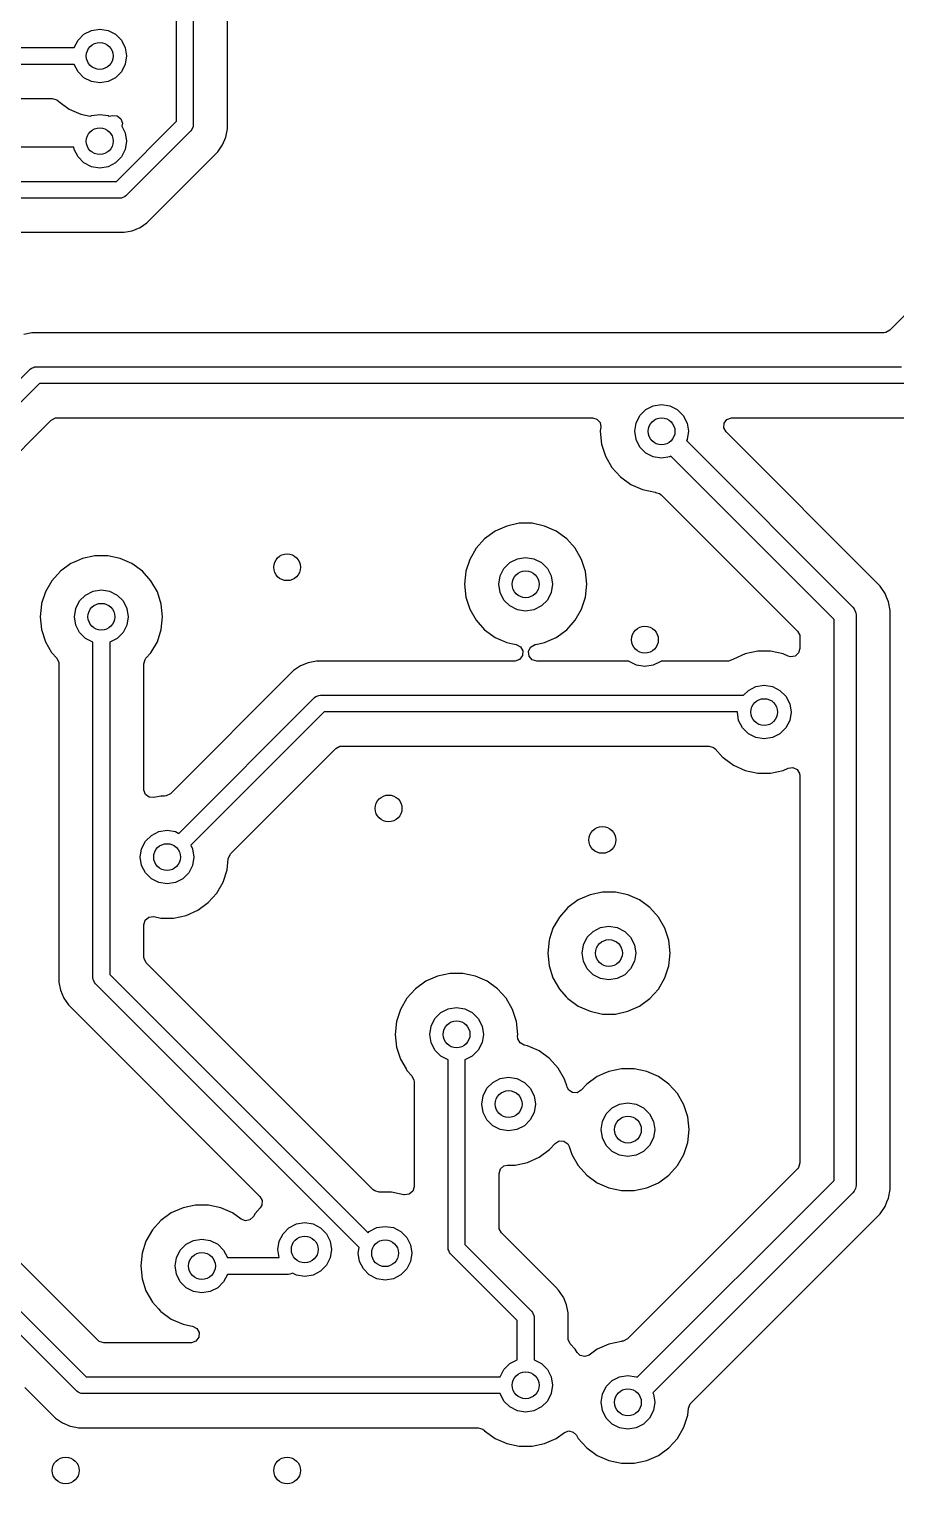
# Model space of a CAD drawing. Extents: x -2.18 to 1.8, y 0.44 to 2.81.
# Drawn here: x 0.579 to 1.087, y 1.357 to 2.211 of the extents above; entities that cross this region are included whole.
import ezdxf

# ---------------------------------------------------------------- set-up
doc = ezdxf.new("R2010")
doc.units = 0
doc.header["$MEASUREMENT"] = 0
doc.layers.add('BLACK', color=7, linetype='CONTINUOUS')

msp = doc.modelspace()

# ---------------------------------------------------------------- linework, layer by layer
at = {"layer": 'BLACK', "linetype": 'CONTINUOUS'}
for p, q in [((0.66508, 2.15667), (0.66508, 2.51296)), ((0.67492, 2.515), (0.67492, 2.15463)), ((0.69494, 2.15709), (0.69494, 2.45416)), ((1.45273, 2.403), (1.08377, 2.03404)), ((0.60505, 2.19992), (0.60726, 2.20426)), ((0.60726, 2.20426), (0.61074, 2.20774)), ((0.61074, 2.20774), (0.61513, 2.20998)), ((0.61513, 2.20998), (0.62, 2.21075)), ((0.62, 2.21075), (0.62487, 2.20998)), ((0.62487, 2.20998), (0.62926, 2.20774)), ((0.62926, 2.20774), (0.63274, 2.20426)), ((0.63274, 2.20426), (0.63498, 2.19987)), ((-0.09, 2.19992), (0.60505, 2.19992)), ((0.63498, 2.19987), (0.63575, 2.195)), ((0.63575, 2.195), (0.63498, 2.19013)), ((0.60505, 2.19008), (-0.08796, 2.19008)), ((0.60726, 2.18574), (0.60505, 2.19008)), ((0.61074, 2.18226), (0.60726, 2.18574)), ((0.63274, 2.18574), (0.62926, 2.18226)), ((0.63498, 2.19013), (0.63274, 2.18574)), ((0.61513, 2.18002), (0.61074, 2.18226)), ((0.62, 2.17925), (0.61513, 2.18002)), ((0.62487, 2.18002), (0.62, 2.17925)), ((0.62926, 2.18226), (0.62487, 2.18002)), ((-0.07765, 2.17006), (0.59215, 2.17006)), ((0.59215, 2.17006), (0.59479, 2.16928)), ((0.59479, 2.16928), (0.59578, 2.16844)), ((0.59578, 2.16844), (0.59593, 2.16827)), ((0.59593, 2.16827), (0.60202, 2.16385)), ((0.60202, 2.16385), (0.60889, 2.1608)), ((0.60889, 2.1608), (0.61443, 2.15962)), ((0.61443, 2.15962), (0.61513, 2.15998)), ((0.61513, 2.15998), (0.62, 2.16075)), ((0.62, 2.16075), (0.62487, 2.15998)), ((0.62487, 2.15998), (0.62557, 2.15962)), ((0.62557, 2.15962), (0.62741, 2.16001)), ((0.62741, 2.16001), (0.63015, 2.1598)), ((0.63015, 2.1598), (0.63235, 2.15814)), ((0.62978, 2.12138), (0.66508, 2.15667)), ((0.63235, 2.15814), (0.63329, 2.15556)), ((0.63329, 2.15556), (0.63292, 2.1539)), ((0.63292, 2.1539), (0.63498, 2.14987)), ((0.67409, 2.1519), (0.67348, 2.15115)), ((0.67483, 2.15367), (0.67409, 2.1519)), ((0.67492, 2.15463), (0.67483, 2.15367)), ((0.67483, 2.15367), (0.67483, 2.15367)), ((0.69398, 2.14736), (0.69494, 2.15218)), ((0.69494, 2.15218), (0.69494, 2.15709)), ((0.63498, 2.14987), (0.63575, 2.145)), ((0.63575, 2.145), (0.63498, 2.14013)), ((0.67348, 2.15115), (0.6353, 2.11298)), ((0.68937, 2.13873), (0.6921, 2.14282)), ((0.6921, 2.14282), (0.69398, 2.14736)), ((0.60482, 2.1414), (0.429, 2.1414)), ((0.60502, 2.14013), (0.60482, 2.1414)), ((0.60726, 2.13574), (0.60502, 2.14013)), ((0.61074, 2.13226), (0.60726, 2.13574)), ((0.63274, 2.13574), (0.62926, 2.13226)), ((0.63498, 2.14013), (0.63274, 2.13574)), ((0.64772, 2.09708), (0.68937, 2.13873)), ((0.61513, 2.13002), (0.61074, 2.13226)), ((0.62, 2.12925), (0.61513, 2.13002)), ((0.62487, 2.13002), (0.62, 2.12925)), ((0.62926, 2.13226), (0.62487, 2.13002)), ((0.43146, 2.12138), (0.62978, 2.12138)), ((0.63182, 2.11154), (0.4335, 2.11154)), ((0.63278, 2.11163), (0.63182, 2.11154)), ((0.63346, 2.11191), (0.63278, 2.11163)), ((0.63278, 2.11163), (0.63278, 2.11163)), ((0.63456, 2.11236), (0.63346, 2.11191)), ((0.6353, 2.11298), (0.63456, 2.11237)), ((0.63456, 2.11237), (0.63456, 2.11236)), ((0.44381, 2.09152), (0.63428, 2.09152)), ((0.63428, 2.09152), (0.6391, 2.09247)), ((0.63428, 2.09152), (0.63428, 2.09152)), ((0.6391, 2.09247), (0.64364, 2.09435)), ((0.64364, 2.09435), (0.64772, 2.09708)), ((0.58021, 2.03261), (0.57539, 2.03165)), ((1.08032, 2.03261), (0.58021, 2.03261)), ((1.08135, 2.03272), (1.08032, 2.03261)), ((1.08377, 2.03404), (1.08135, 2.03272)), ((0.26796, 1.69992), (0.57919, 2.01115)), ((0.57919, 2.01115), (0.57994, 2.01176)), ((0.57994, 2.01176), (0.58121, 2.01229)), ((0.57994, 2.01176), (0.57994, 2.01176)), ((0.58121, 2.01229), (0.58171, 2.0125)), ((0.58171, 2.0125), (0.58267, 2.01259)), ((0.58171, 2.0125), (0.58171, 2.0125)), ((0.58267, 2.01259), (1.09063, 2.01259)), ((0.58471, 2.00275), (0.27348, 1.69152)), ((1.09267, 2.00275), (0.58471, 2.00275)), ((0.94051, 1.9875), (0.9449, 1.98974)), ((0.9449, 1.98974), (0.94976, 1.99051)), ((0.94976, 1.99051), (0.95463, 1.98974)), ((0.95463, 1.98974), (0.95902, 1.9875)), ((0.29709, 1.68682), (0.59157, 1.9813)), ((0.59157, 1.9813), (0.59398, 1.98262)), ((0.59398, 1.98262), (0.59502, 1.98273)), ((0.59502, 1.98273), (0.90921, 1.98273)), ((0.90921, 1.98273), (0.91185, 1.98195)), ((0.91185, 1.98195), (0.91365, 1.97987)), ((0.93479, 1.97963), (0.93702, 1.98402)), ((0.93702, 1.98402), (0.94051, 1.9875)), ((0.95902, 1.9875), (0.9625, 1.98402)), ((0.9625, 1.98402), (0.96474, 1.97963)), ((0.98652, 1.97955), (0.98816, 1.98175)), ((0.98816, 1.98175), (0.99074, 1.98272)), ((0.99074, 1.98272), (0.99109, 1.98273)), ((0.99109, 1.98273), (1.09513, 1.98273)), ((0.91365, 1.97987), (0.91407, 1.97734)), ((0.91407, 1.97734), (0.9138, 1.97476)), ((0.9138, 1.97476), (0.91458, 1.96729)), ((0.93402, 1.97476), (0.93479, 1.97963)), ((0.93479, 1.9699), (0.93402, 1.97476)), ((0.96474, 1.97963), (0.96551, 1.97476)), ((0.96551, 1.97476), (0.96474, 1.9699)), ((0.98632, 1.97681), (0.98652, 1.97955)), ((0.98764, 1.97439), (0.98632, 1.97681)), ((1.0781, 1.88394), (0.98764, 1.97439)), ((0.91458, 1.96729), (0.91458, 1.96729)), ((0.91458, 1.96729), (0.91691, 1.96014)), ((0.93702, 1.96551), (0.93479, 1.9699)), ((0.94051, 1.96202), (0.93702, 1.96551)), ((0.96474, 1.9699), (0.96443, 1.96929)), ((0.96443, 1.96929), (1.06209, 1.87163)), ((0.91691, 1.96014), (0.91691, 1.96014)), ((0.91691, 1.96014), (0.92067, 1.95362)), ((0.9449, 1.95979), (0.94051, 1.96202)), ((0.94976, 1.95902), (0.9449, 1.95979)), ((0.95463, 1.95979), (0.94976, 1.95902)), ((0.95524, 1.9601), (0.95463, 1.95979)), ((1.051, 1.86434), (0.95524, 1.9601)), ((0.92067, 1.95362), (0.9257, 1.94804)), ((0.9257, 1.94804), (0.93178, 1.94362)), ((0.93178, 1.94362), (0.93865, 1.94056)), ((0.93865, 1.94056), (0.946, 1.939)), ((0.946, 1.939), (0.946, 1.939)), ((0.946, 1.939), (0.94601, 1.939)), ((0.94601, 1.939), (0.94626, 1.93897)), ((0.94626, 1.93897), (0.94625, 1.93892)), ((0.94625, 1.93892), (0.94864, 1.93822)), ((0.94864, 1.93822), (0.94946, 1.93757)), ((0.94946, 1.93757), (1.02955, 1.85748)), ((0.86624, 1.92077), (0.85889, 1.9192)), ((0.87376, 1.92077), (0.86624, 1.92077)), ((0.88111, 1.9192), (0.87376, 1.92077)), ((0.85202, 1.91615), (0.84593, 1.91173)), ((0.85889, 1.9192), (0.85202, 1.91615)), ((0.88798, 1.91615), (0.88111, 1.9192)), ((0.88111, 1.9192), (0.88111, 1.9192)), ((0.89407, 1.91173), (0.88798, 1.91615)), ((0.8409, 1.90614), (0.83714, 1.89963)), ((0.84593, 1.91173), (0.8409, 1.90614)), ((0.8991, 1.90614), (0.89407, 1.91173)), ((0.90286, 1.89963), (0.8991, 1.90614)), ((0.60297, 1.8971), (0.59688, 1.89268)), ((0.60398, 1.89755), (0.60297, 1.8971)), ((0.6064, 1.89863), (0.60398, 1.89755)), ((0.60984, 1.90015), (0.6064, 1.89863)), ((0.61719, 1.90172), (0.60984, 1.90015)), ((0.62471, 1.90172), (0.61719, 1.90172)), ((0.63206, 1.90015), (0.62471, 1.90172)), ((0.63893, 1.8971), (0.63206, 1.90015)), ((0.63206, 1.90015), (0.63206, 1.90015)), ((0.64502, 1.89268), (0.63893, 1.8971)), ((0.83714, 1.89963), (0.83489, 1.89268)), ((0.83714, 1.89963), (0.83714, 1.89963)), ((0.85726, 1.89426), (0.86074, 1.89774)), ((0.86074, 1.89774), (0.86513, 1.89998)), ((0.86513, 1.89998), (0.87, 1.90075)), ((0.87, 1.90075), (0.87487, 1.89998)), ((0.87487, 1.89998), (0.87926, 1.89774)), ((0.87926, 1.89774), (0.88274, 1.89426)), ((0.90518, 1.89248), (0.90286, 1.89963)), ((0.59185, 1.88709), (0.58809, 1.88058)), ((0.59688, 1.89268), (0.59185, 1.88709)), ((0.65005, 1.88709), (0.64502, 1.89268)), ((0.65381, 1.88058), (0.65005, 1.88709)), ((0.83482, 1.89248), (0.83404, 1.885)), ((0.83489, 1.89268), (0.83482, 1.89248)), ((0.85425, 1.885), (0.85502, 1.88987)), ((0.85502, 1.88987), (0.85726, 1.89426)), ((0.88274, 1.89426), (0.88498, 1.88987)), ((0.88498, 1.88987), (0.88575, 1.885)), ((0.90596, 1.885), (0.90518, 1.89248)), ((0.58809, 1.88058), (0.58585, 1.87368)), ((0.58809, 1.88058), (0.58809, 1.88058)), ((0.60821, 1.87521), (0.61169, 1.87869)), ((0.61169, 1.87869), (0.61608, 1.88093)), ((0.61608, 1.88093), (0.62095, 1.8817)), ((0.62095, 1.8817), (0.62582, 1.88093)), ((0.62582, 1.88093), (0.63021, 1.87869)), ((0.63021, 1.87869), (0.63369, 1.87521)), ((0.65613, 1.87343), (0.65381, 1.88058)), ((0.83404, 1.885), (0.83482, 1.87752)), ((0.85502, 1.88013), (0.85425, 1.885)), ((0.85726, 1.87574), (0.85502, 1.88013)), ((0.88498, 1.88013), (0.88274, 1.87574)), ((0.88575, 1.885), (0.88498, 1.88013)), ((0.90518, 1.87752), (0.90596, 1.885)), ((1.081, 1.87959), (1.0781, 1.88394)), ((1.0781, 1.88394), (1.0781, 1.88394)), ((1.08186, 1.87752), (1.081, 1.87959)), ((0.58577, 1.87343), (0.58499, 1.86595)), ((0.58585, 1.87368), (0.58577, 1.87343)), ((0.6052, 1.86595), (0.60597, 1.87082)), ((0.60597, 1.87082), (0.60821, 1.87521)), ((0.63369, 1.87521), (0.63593, 1.87082)), ((0.63593, 1.87082), (0.6367, 1.86595)), ((0.65691, 1.86595), (0.65613, 1.87343)), ((0.83482, 1.87752), (0.83482, 1.87752)), ((0.83482, 1.87752), (0.83714, 1.87037)), ((0.83714, 1.87037), (0.83714, 1.87037)), ((0.83714, 1.87037), (0.8409, 1.86386)), ((0.86074, 1.87226), (0.85726, 1.87574)), ((0.86513, 1.87002), (0.86074, 1.87226)), ((0.87, 1.86925), (0.86513, 1.87002)), ((0.87487, 1.87002), (0.87, 1.86925)), ((0.87926, 1.87226), (0.87487, 1.87002)), ((0.88274, 1.87574), (0.87926, 1.87226)), ((0.8991, 1.86386), (0.90286, 1.87037)), ((0.90286, 1.87037), (0.90518, 1.87752)), ((1.06209, 1.87163), (1.0629, 1.87064)), ((1.0629, 1.87064), (1.06387, 1.8683)), ((1.083, 1.87477), (1.08186, 1.87752)), ((1.08402, 1.86964), (1.083, 1.87477)), ((1.08402, 1.65692), (1.08402, 1.86964)), ((0.58499, 1.86595), (0.58577, 1.85847)), ((0.60597, 1.86108), (0.6052, 1.86595)), ((0.60821, 1.85669), (0.60597, 1.86108)), ((0.63593, 1.86108), (0.63369, 1.85669)), ((0.6367, 1.86595), (0.63593, 1.86108)), ((0.65613, 1.85847), (0.65691, 1.86595)), ((0.8409, 1.86386), (0.84593, 1.85827)), ((0.89407, 1.85827), (0.8991, 1.86386)), ((1.051, 1.53519), (1.051, 1.86434)), ((1.06387, 1.8683), (1.064, 1.86703)), ((1.064, 1.86703), (1.064, 1.5325)), ((0.58577, 1.85847), (0.58577, 1.85847)), ((0.58577, 1.85847), (0.58809, 1.85132)), ((0.61169, 1.85321), (0.60821, 1.85669)), ((0.61603, 1.851), (0.61169, 1.85321)), ((0.63021, 1.85321), (0.62587, 1.851)), ((0.63369, 1.85669), (0.63021, 1.85321)), ((0.65381, 1.85132), (0.65613, 1.85847)), ((0.84593, 1.85827), (0.85202, 1.85385)), ((0.85202, 1.85385), (0.85889, 1.8508)), ((0.88111, 1.8508), (0.88798, 1.85385)), ((0.88798, 1.85385), (0.89407, 1.85827)), ((1.02955, 1.85748), (1.03086, 1.85506)), ((1.03086, 1.85506), (1.03098, 1.85402)), ((1.03098, 1.85402), (1.03098, 1.84733)), ((0.58809, 1.85132), (0.58809, 1.85132)), ((0.58809, 1.85132), (0.59174, 1.845)), ((0.59174, 1.845), (0.59185, 1.84481)), ((0.59185, 1.84481), (0.59476, 1.84159)), ((0.61603, 1.65405), (0.61603, 1.851)), ((0.62587, 1.851), (0.62587, 1.65609)), ((0.64714, 1.84159), (0.65005, 1.84481)), ((0.65005, 1.84481), (0.65381, 1.85132)), ((0.85889, 1.8508), (0.8625, 1.85003)), ((0.8625, 1.85003), (0.86452, 1.8496)), ((0.86452, 1.8496), (0.86694, 1.84829)), ((0.86694, 1.84829), (0.86827, 1.84588)), ((0.86827, 1.84588), (0.86809, 1.84314)), ((0.87166, 1.84552), (0.87281, 1.84802)), ((0.87205, 1.84279), (0.87166, 1.84552)), ((0.87281, 1.84802), (0.87512, 1.84951)), ((0.87512, 1.84951), (0.87548, 1.8496)), ((0.87548, 1.8496), (0.87588, 1.84968)), ((0.87588, 1.84968), (0.88111, 1.8508)), ((0.99889, 1.8442), (0.99202, 1.84115)), ((1.00624, 1.84577), (0.99889, 1.8442)), ((1.01376, 1.84577), (1.00624, 1.84577)), ((1.02111, 1.8442), (1.01376, 1.84577)), ((1.02411, 1.84287), (1.02111, 1.8442)), ((1.02111, 1.8442), (1.02111, 1.8442)), ((1.0302, 1.84469), (1.02812, 1.84289)), ((1.03098, 1.84733), (1.0302, 1.84469)), ((0.59476, 1.84159), (0.59595, 1.83911)), ((0.59595, 1.83911), (0.59601, 1.83832)), ((0.59601, 1.83832), (0.59601, 1.65159)), ((0.64589, 1.83832), (0.64667, 1.84096)), ((0.64589, 1.76461), (0.64589, 1.83832)), ((0.64667, 1.84096), (0.64714, 1.84159)), ((0.73782, 1.8371), (0.73373, 1.83437)), ((0.74236, 1.83898), (0.73782, 1.8371)), ((0.73782, 1.8371), (0.73782, 1.8371)), ((0.74718, 1.83994), (0.74236, 1.83898)), ((0.74236, 1.83898), (0.74236, 1.83898)), ((0.8635, 1.83994), (0.74718, 1.83994)), ((0.86388, 1.83996), (0.8635, 1.83994)), ((0.86645, 1.84093), (0.86388, 1.83996)), ((0.86809, 1.84314), (0.86645, 1.84093)), ((0.87386, 1.84072), (0.87205, 1.84279)), ((0.8765, 1.83994), (0.87386, 1.84072)), ((0.93056, 1.83994), (0.8765, 1.83994)), ((0.93074, 1.83976), (0.93056, 1.83994)), ((0.93513, 1.83752), (0.93074, 1.83976)), ((0.94, 1.83675), (0.93513, 1.83752)), ((0.94487, 1.83752), (0.94, 1.83675)), ((0.94926, 1.83976), (0.94487, 1.83752)), ((0.94944, 1.83994), (0.94926, 1.83976)), ((0.98877, 1.83994), (0.94944, 1.83994)), ((0.98905, 1.83995), (0.98877, 1.83994)), ((0.99164, 1.84087), (0.98905, 1.83995)), ((0.99202, 1.84115), (0.99164, 1.84087)), ((1.0254, 1.8425), (1.02411, 1.84287)), ((1.02812, 1.84289), (1.0254, 1.8425)), ((0.73373, 1.83437), (0.66148, 1.76212)), ((0.73373, 1.83437), (0.73373, 1.83437)), ((0.66651, 1.73883), (0.74615, 1.81848)), ((0.74615, 1.81848), (0.7469, 1.81909)), ((0.7469, 1.81909), (0.74794, 1.81952)), ((0.7469, 1.81909), (0.7469, 1.81909)), ((0.74794, 1.81952), (0.74867, 1.81983)), ((0.74867, 1.81983), (0.74963, 1.81992)), ((0.74867, 1.81983), (0.74867, 1.81983)), ((0.74963, 1.81992), (0.99792, 1.81992)), ((0.99792, 1.81992), (1.00074, 1.82274)), ((1.00074, 1.82274), (1.00513, 1.82498)), ((1.00513, 1.82498), (1.01, 1.82575)), ((1.01, 1.82575), (1.01487, 1.82498)), ((1.01487, 1.82498), (1.01926, 1.82274)), ((1.01926, 1.82274), (1.02274, 1.81926)), ((1.02274, 1.81926), (1.02498, 1.81487)), ((0.75167, 1.81008), (0.67347, 1.73188)), ((0.99426, 1.81008), (0.75167, 1.81008)), ((0.99425, 1.81), (0.99426, 1.81008)), ((0.99502, 1.80513), (0.99425, 1.81)), ((1.02498, 1.81487), (1.02575, 1.81)), ((1.02575, 1.81), (1.02498, 1.80513)), ((0.99726, 1.80074), (0.99502, 1.80513)), ((1.02498, 1.80513), (1.02274, 1.80074)), ((1.00074, 1.79726), (0.99726, 1.80074)), ((1.00513, 1.79502), (1.00074, 1.79726)), ((1.01, 1.79425), (1.00513, 1.79502)), ((1.01487, 1.79502), (1.01, 1.79425)), ((1.01926, 1.79726), (1.01487, 1.79502)), ((1.02274, 1.80074), (1.01926, 1.79726)), ((0.69682, 1.72692), (0.75853, 1.78863)), ((0.75853, 1.78863), (0.76095, 1.78995)), ((0.76095, 1.78995), (0.76199, 1.79006)), ((0.76199, 1.79006), (0.97765, 1.79006)), ((0.97765, 1.79006), (0.98029, 1.78928)), ((0.98029, 1.78928), (0.98128, 1.78844)), ((0.98128, 1.78844), (0.98579, 1.78344)), ((0.98579, 1.78344), (0.98593, 1.78327)), ((0.98593, 1.78327), (0.99202, 1.77885)), ((0.99202, 1.77885), (0.99889, 1.7758)), ((0.99889, 1.7758), (1.00624, 1.77423)), ((1.01376, 1.77423), (1.02111, 1.7758)), ((1.02111, 1.7758), (1.02411, 1.77713)), ((1.02411, 1.77713), (1.02684, 1.77749)), ((1.02684, 1.77749), (1.02933, 1.77633)), ((1.02933, 1.77633), (1.03079, 1.774)), ((1.00624, 1.77423), (1.01376, 1.77423)), ((1.03079, 1.774), (1.03098, 1.77267)), ((1.03098, 1.77267), (1.03098, 1.5455)), ((0.6459, 1.76429), (0.64589, 1.76461)), ((0.64685, 1.76171), (0.6459, 1.76429)), ((0.64904, 1.76005), (0.64685, 1.76171)), ((0.65179, 1.75984), (0.64904, 1.76005)), ((0.6558, 1.76069), (0.65179, 1.75984)), ((0.65803, 1.76069), (0.6558, 1.76069)), ((0.65907, 1.7608), (0.65803, 1.76069)), ((0.66148, 1.76212), (0.65907, 1.7608)), ((0.64458, 1.72979), (0.64681, 1.73418)), ((0.64681, 1.73418), (0.6503, 1.73766)), ((0.6503, 1.73766), (0.65469, 1.7399)), ((0.65469, 1.7399), (0.65955, 1.74067)), ((0.65955, 1.74067), (0.66442, 1.7399)), ((0.66442, 1.7399), (0.66651, 1.73883)), ((0.64381, 1.72492), (0.64458, 1.72979)), ((0.64458, 1.72005), (0.64381, 1.72492)), ((0.67347, 1.73188), (0.67453, 1.72979)), ((0.67453, 1.72979), (0.6753, 1.72492)), ((0.6753, 1.72492), (0.67453, 1.72005)), ((0.69542, 1.72398), (0.69647, 1.72652)), ((0.69647, 1.72652), (0.69682, 1.72692)), ((0.64681, 1.71566), (0.64458, 1.72005)), ((0.67453, 1.72005), (0.6723, 1.71566)), ((0.69241, 1.71029), (0.69473, 1.71744)), ((0.69473, 1.71744), (0.69542, 1.72398)), ((0.6503, 1.71218), (0.64681, 1.71566)), ((0.65469, 1.70994), (0.6503, 1.71218)), ((0.65955, 1.70917), (0.65469, 1.70994)), ((0.66442, 1.70994), (0.65955, 1.70917)), ((0.66881, 1.71218), (0.66442, 1.70994)), ((0.6723, 1.71566), (0.66881, 1.71218)), ((0.68865, 1.70378), (0.69241, 1.71029)), ((0.68362, 1.69819), (0.68865, 1.70378)), ((0.9009, 1.69977), (0.89482, 1.69535)), ((0.90777, 1.70283), (0.9009, 1.69977)), ((0.91512, 1.70439), (0.90777, 1.70283)), ((0.92264, 1.70439), (0.91512, 1.70439)), ((0.92999, 1.70283), (0.92264, 1.70439)), ((0.92999, 1.70283), (0.92999, 1.70283)), ((0.93686, 1.69977), (0.92999, 1.70283)), ((0.94295, 1.69535), (0.93686, 1.69977)), ((0.66331, 1.68915), (0.67067, 1.69072)), ((0.67067, 1.69072), (0.67754, 1.69377)), ((0.67754, 1.69377), (0.68362, 1.69819)), ((0.89482, 1.69535), (0.88979, 1.68976)), ((0.94798, 1.68976), (0.94295, 1.69535)), ((0.64589, 1.68523), (0.64667, 1.68787)), ((0.64589, 1.66862), (0.64589, 1.68523)), ((0.64667, 1.68787), (0.64874, 1.68967)), ((0.64874, 1.68967), (0.65147, 1.69006)), ((0.65147, 1.69006), (0.65179, 1.69001)), ((0.65179, 1.69001), (0.6558, 1.68915)), ((0.6558, 1.68915), (0.66331, 1.68915)), ((0.88603, 1.68325), (0.88397, 1.67692)), ((0.88979, 1.68976), (0.88603, 1.68325)), ((0.88603, 1.68325), (0.88603, 1.68325)), ((0.90962, 1.68136), (0.91401, 1.6836)), ((0.91401, 1.6836), (0.91888, 1.68437)), ((0.91888, 1.68437), (0.92375, 1.6836)), ((0.92375, 1.6836), (0.92814, 1.68136)), ((0.95174, 1.68325), (0.94798, 1.68976)), ((0.95406, 1.6761), (0.95174, 1.68325)), ((0.8837, 1.6761), (0.88292, 1.66862)), ((0.88397, 1.67692), (0.8837, 1.6761)), ((0.90313, 1.66862), (0.9039, 1.67349)), ((0.9039, 1.67349), (0.90614, 1.67788)), ((0.90614, 1.67788), (0.90962, 1.68136)), ((0.92814, 1.68136), (0.93162, 1.67788)), ((0.93162, 1.67788), (0.93386, 1.67349)), ((0.93386, 1.67349), (0.93463, 1.66862)), ((0.95485, 1.66862), (0.95406, 1.6761)), ((0.64589, 1.6664), (0.64589, 1.66862)), ((0.646, 1.66536), (0.64589, 1.6664)), ((0.64732, 1.66295), (0.646, 1.66536)), ((0.88292, 1.66862), (0.8837, 1.66114)), ((0.9039, 1.66376), (0.90313, 1.66862)), ((0.93463, 1.66862), (0.93386, 1.66376)), ((0.95406, 1.66114), (0.95485, 1.66862)), ((0.62587, 1.65609), (0.77748, 1.50448)), ((0.78057, 1.5297), (0.64732, 1.66295)), ((0.82567, 1.65669), (0.81832, 1.65513)), ((0.83319, 1.65669), (0.82567, 1.65669)), ((0.84054, 1.65513), (0.83319, 1.65669)), ((0.8837, 1.66114), (0.8837, 1.66114)), ((0.8837, 1.66114), (0.88603, 1.65399)), ((0.90614, 1.65937), (0.9039, 1.66376)), ((0.90962, 1.65588), (0.90614, 1.65937)), ((0.93162, 1.65937), (0.92814, 1.65588)), ((0.93386, 1.66376), (0.93162, 1.65937)), ((0.95174, 1.65399), (0.95406, 1.66114)), ((1.08402, 1.52988), (1.08402, 1.65692)), ((0.59601, 1.65159), (0.59697, 1.64677)), ((0.61612, 1.65309), (0.61603, 1.65405)), ((0.61629, 1.65268), (0.61612, 1.65309)), ((0.61612, 1.65309), (0.61612, 1.65309)), ((0.61686, 1.65132), (0.61629, 1.65268)), ((0.61747, 1.65057), (0.61686, 1.65132)), ((0.61686, 1.65132), (0.61686, 1.65132)), ((0.77227, 1.49577), (0.61747, 1.65057)), ((0.80537, 1.64765), (0.80034, 1.64206)), ((0.81145, 1.65207), (0.80537, 1.64765)), ((0.81832, 1.65513), (0.81145, 1.65207)), ((0.84741, 1.65207), (0.84054, 1.65513)), ((0.84054, 1.65513), (0.84054, 1.65513)), ((0.8535, 1.64765), (0.84741, 1.65207)), ((0.85853, 1.64206), (0.8535, 1.64765)), ((0.88603, 1.65399), (0.88603, 1.65399)), ((0.88603, 1.65399), (0.88979, 1.64748)), ((0.91401, 1.65364), (0.90962, 1.65588)), ((0.91888, 1.65287), (0.91401, 1.65364)), ((0.92375, 1.65364), (0.91888, 1.65287)), ((0.92814, 1.65588), (0.92375, 1.65364)), ((0.94798, 1.64748), (0.95174, 1.65399)), ((0.59697, 1.64677), (0.59697, 1.64677)), ((0.59697, 1.64677), (0.59885, 1.64224)), ((0.59885, 1.64224), (0.59885, 1.64224)), ((0.59885, 1.64224), (0.60158, 1.63815)), ((0.80034, 1.64206), (0.79658, 1.63555)), ((0.86229, 1.63555), (0.85853, 1.64206)), ((0.88979, 1.64748), (0.89381, 1.64301)), ((0.89381, 1.64301), (0.89451, 1.64224)), ((0.89451, 1.64224), (0.89482, 1.6419)), ((0.89482, 1.6419), (0.9009, 1.63748)), ((0.93686, 1.63748), (0.94295, 1.6419)), ((0.94295, 1.6419), (0.94798, 1.64748)), ((0.60158, 1.63815), (0.60158, 1.63815)), ((0.60158, 1.63815), (0.71397, 1.52576)), ((0.79558, 1.63248), (0.79425, 1.6284)), ((0.79658, 1.63555), (0.79558, 1.63248)), ((0.79658, 1.63555), (0.79658, 1.63555)), ((0.81669, 1.63018), (0.82017, 1.63366)), ((0.82017, 1.63366), (0.82456, 1.6359)), ((0.82456, 1.6359), (0.82943, 1.63667)), ((0.82943, 1.63667), (0.8343, 1.6359)), ((0.8343, 1.6359), (0.83869, 1.63366)), ((0.83869, 1.63366), (0.84217, 1.63018)), ((0.86461, 1.6284), (0.86229, 1.63555)), ((0.9009, 1.63748), (0.90777, 1.63442)), ((0.90777, 1.63442), (0.91512, 1.63285)), ((0.91512, 1.63285), (0.92264, 1.63285)), ((0.92264, 1.63285), (0.92999, 1.63442)), ((0.92999, 1.63442), (0.93686, 1.63748)), ((0.40348, 1.62848), (0.61204, 1.41992)), ((0.79425, 1.6284), (0.79347, 1.62092)), ((0.81368, 1.62092), (0.81445, 1.62579)), ((0.81445, 1.62579), (0.81669, 1.63018)), ((0.84217, 1.63018), (0.84441, 1.62579)), ((0.84441, 1.62579), (0.84518, 1.62092)), ((0.8654, 1.62092), (0.86461, 1.6284)), ((0.60652, 1.41152), (0.39796, 1.62008)), ((0.79347, 1.62092), (0.79425, 1.61344)), ((0.79425, 1.61344), (0.79425, 1.61344)), ((0.79425, 1.61344), (0.79658, 1.60629)), ((0.81445, 1.61606), (0.81368, 1.62092)), ((0.81669, 1.61167), (0.81445, 1.61606)), ((0.84441, 1.61606), (0.84217, 1.61167)), ((0.84518, 1.62092), (0.84441, 1.61606)), ((0.86529, 1.61991), (0.8654, 1.62092)), ((0.86538, 1.61834), (0.86529, 1.61991)), ((0.86671, 1.61593), (0.86538, 1.61834)), ((0.8654, 1.62092), (0.8654, 1.62092)), ((0.86913, 1.61463), (0.86671, 1.61593)), ((0.87111, 1.6142), (0.86913, 1.61463)), ((0.87798, 1.61115), (0.87111, 1.6142)), ((0.87111, 1.6142), (0.87111, 1.6142)), ((0.79658, 1.60629), (0.79658, 1.60629)), ((0.79658, 1.60629), (0.79977, 1.60077)), ((0.82017, 1.60818), (0.81669, 1.61167)), ((0.82451, 1.60597), (0.82017, 1.60818)), ((0.82451, 1.49557), (0.82451, 1.60597)), ((0.83869, 1.60818), (0.83435, 1.60597)), ((0.83435, 1.60597), (0.83435, 1.49761)), ((0.84217, 1.61167), (0.83869, 1.60818)), ((0.88407, 1.60673), (0.87798, 1.61115)), ((0.8891, 1.60114), (0.88407, 1.60673)), ((0.79977, 1.60077), (0.80034, 1.59978)), ((0.80034, 1.59978), (0.80324, 1.59656)), ((0.80324, 1.59656), (0.80443, 1.59408)), ((0.89286, 1.59463), (0.8891, 1.60114)), ((0.91295, 1.59656), (0.91202, 1.59615)), ((0.91545, 1.59768), (0.91295, 1.59656)), ((0.91889, 1.5992), (0.91545, 1.59768)), ((0.92624, 1.60077), (0.91889, 1.5992)), ((0.93376, 1.60077), (0.92624, 1.60077)), ((0.94111, 1.5992), (0.93376, 1.60077)), ((0.94798, 1.59615), (0.94111, 1.5992)), ((0.94111, 1.5992), (0.94111, 1.5992)), ((0.6189, 1.44137), (0.4686, 1.59167)), ((0.80443, 1.59408), (0.80449, 1.59329)), ((0.80449, 1.59329), (0.80449, 1.53148)), ((0.84502, 1.58487), (0.84726, 1.58926)), ((0.84726, 1.58926), (0.85074, 1.59274)), ((0.85074, 1.59274), (0.85513, 1.59498)), ((0.85513, 1.59498), (0.86, 1.59575)), ((0.86, 1.59575), (0.86487, 1.59498)), ((0.86487, 1.59498), (0.86926, 1.59274)), ((0.86926, 1.59274), (0.87274, 1.58926)), ((0.87274, 1.58926), (0.87498, 1.58487)), ((0.89303, 1.59408), (0.89286, 1.59463)), ((0.89286, 1.59463), (0.89286, 1.59463)), ((0.89413, 1.5907), (0.89303, 1.59408)), ((0.8944, 1.58986), (0.89413, 1.5907)), ((0.8953, 1.58825), (0.8944, 1.58986)), ((0.89758, 1.58672), (0.8953, 1.58825)), ((0.90267, 1.58811), (0.90033, 1.58666)), ((0.90593, 1.59173), (0.90267, 1.58811)), ((0.91202, 1.59615), (0.90593, 1.59173)), ((0.95407, 1.59173), (0.94798, 1.59615)), ((0.9591, 1.58614), (0.95407, 1.59173)), ((0.84425, 1.58), (0.84502, 1.58487)), ((0.84502, 1.57513), (0.84425, 1.58)), ((0.87498, 1.58487), (0.87575, 1.58)), ((0.87575, 1.58), (0.87498, 1.57513)), ((0.90033, 1.58666), (0.89758, 1.58672)), ((0.92074, 1.57774), (0.92513, 1.57998)), ((0.92513, 1.57998), (0.93, 1.58075)), ((0.93, 1.58075), (0.93487, 1.57998)), ((0.93487, 1.57998), (0.93926, 1.57774)), ((0.96286, 1.57963), (0.9591, 1.58614)), ((0.96518, 1.57248), (0.96286, 1.57963)), ((0.84726, 1.57074), (0.84502, 1.57513)), ((0.85074, 1.56726), (0.84726, 1.57074)), ((0.87274, 1.57074), (0.86926, 1.56726)), ((0.87498, 1.57513), (0.87274, 1.57074)), ((0.91502, 1.56987), (0.91726, 1.57426)), ((0.91726, 1.57426), (0.92074, 1.57774)), ((0.93926, 1.57774), (0.94274, 1.57426)), ((0.94274, 1.57426), (0.94498, 1.56987)), ((0.96596, 1.565), (0.96518, 1.57248)), ((0.85513, 1.56502), (0.85074, 1.56726)), ((0.86, 1.56425), (0.85513, 1.56502)), ((0.86487, 1.56502), (0.86, 1.56425)), ((0.86926, 1.56726), (0.86487, 1.56502)), ((0.91425, 1.565), (0.91502, 1.56987)), ((0.91502, 1.56013), (0.91425, 1.565)), ((0.94498, 1.56987), (0.94575, 1.565)), ((0.94575, 1.565), (0.94498, 1.56013)), ((0.96518, 1.55752), (0.96596, 1.565)), ((0.88407, 1.55327), (0.88733, 1.55689)), ((0.88733, 1.55689), (0.88967, 1.55834)), ((0.88967, 1.55834), (0.89242, 1.55828)), ((0.89242, 1.55828), (0.8947, 1.55675)), ((0.8947, 1.55675), (0.8956, 1.55514)), ((0.8956, 1.55514), (0.89714, 1.55037)), ((0.91726, 1.55574), (0.91502, 1.56013)), ((0.92074, 1.55226), (0.91726, 1.55574)), ((0.94274, 1.55574), (0.93926, 1.55226)), ((0.94498, 1.56013), (0.94274, 1.55574)), ((0.96286, 1.55037), (0.96518, 1.55752)), ((0.86376, 1.54423), (0.87111, 1.5458)), ((0.87111, 1.5458), (0.87798, 1.54885)), ((0.87798, 1.54885), (0.88407, 1.55327)), ((0.89714, 1.55037), (0.89714, 1.55037)), ((0.89714, 1.55037), (0.9009, 1.54386)), ((0.92513, 1.55002), (0.92074, 1.55226)), ((0.93, 1.54925), (0.92513, 1.55002)), ((0.93487, 1.55002), (0.93, 1.54925)), ((0.93926, 1.55226), (0.93487, 1.55002)), ((0.9591, 1.54386), (0.96286, 1.55037)), ((1.03098, 1.5455), (1.0302, 1.54286)), ((0.85437, 1.53935), (0.85515, 1.54199)), ((0.85437, 1.50792), (0.85437, 1.53935)), ((0.85515, 1.54199), (0.85723, 1.54379)), ((0.85723, 1.54379), (0.85925, 1.54423)), ((0.85925, 1.54423), (0.86376, 1.54423)), ((0.9009, 1.54386), (0.90593, 1.53827)), ((0.90593, 1.53827), (0.91202, 1.53385)), ((1.02955, 1.54205), (0.92969, 1.4422)), ((0.94798, 1.53385), (0.95407, 1.53827)), ((0.95407, 1.53827), (0.9591, 1.54386)), ((1.0302, 1.54286), (1.02955, 1.54205)), ((0.78139, 1.52904), (0.78057, 1.5297)), ((0.78403, 1.52827), (0.78139, 1.52904)), ((0.79126, 1.52827), (0.78403, 1.52827)), ((0.79859, 1.52671), (0.79126, 1.52827)), ((0.80372, 1.52884), (0.80164, 1.52704)), ((0.80449, 1.53148), (0.80372, 1.52884)), ((0.91202, 1.53385), (0.91889, 1.5308)), ((0.91889, 1.5308), (0.92624, 1.52923)), ((0.92624, 1.52923), (0.93376, 1.52923)), ((0.93376, 1.52923), (0.94111, 1.5308)), ((0.93547, 1.41967), (1.051, 1.53519)), ((0.94111, 1.5308), (0.94798, 1.53385)), ((1.0629, 1.52888), (1.06209, 1.5279)), ((1.06359, 1.53054), (1.0629, 1.52888)), ((1.0629, 1.52888), (1.0629, 1.52888)), ((1.06387, 1.53123), (1.06359, 1.53054)), ((1.064, 1.5325), (1.06387, 1.53123)), ((1.06387, 1.53123), (1.06387, 1.53123)), ((1.083, 1.52476), (1.08402, 1.52988)), ((0.67624, 1.52077), (0.66889, 1.5192)), ((0.68376, 1.52077), (0.67624, 1.52077)), ((0.69111, 1.5192), (0.68376, 1.52077)), ((0.71397, 1.52576), (0.71529, 1.52334)), ((0.71509, 1.5206), (0.71414, 1.51904)), ((0.71529, 1.52334), (0.71509, 1.5206)), ((0.79891, 1.52665), (0.79859, 1.52671)), ((0.80164, 1.52704), (0.79891, 1.52665)), ((1.06209, 1.5279), (0.94467, 1.41047)), ((1.0781, 1.51559), (1.081, 1.51993)), ((1.081, 1.51993), (1.08209, 1.52256)), ((1.08209, 1.52256), (1.083, 1.52476)), ((0.65593, 1.51173), (0.6509, 1.50614)), ((0.66202, 1.51615), (0.65593, 1.51173)), ((0.66889, 1.5192), (0.66202, 1.51615)), ((0.69798, 1.51615), (0.69111, 1.5192)), ((0.69111, 1.5192), (0.69111, 1.5192)), ((0.70298, 1.51252), (0.69798, 1.51615)), ((0.70307, 1.51245), (0.70298, 1.51252)), ((0.70547, 1.51154), (0.70307, 1.51245)), ((0.70818, 1.51206), (0.70547, 1.51154)), ((0.71017, 1.51396), (0.70818, 1.51206)), ((0.71123, 1.51581), (0.71017, 1.51396)), ((0.71414, 1.51904), (0.71123, 1.51581)), ((0.96701, 1.4045), (1.0781, 1.51559)), ((0.6509, 1.50614), (0.64714, 1.49963)), ((0.72535, 1.49954), (0.72759, 1.50393)), ((0.72759, 1.50393), (0.73107, 1.50741)), ((0.73107, 1.50741), (0.73546, 1.50965)), ((0.73546, 1.50965), (0.74033, 1.51042)), ((0.74033, 1.51042), (0.7452, 1.50965)), ((0.7452, 1.50965), (0.74959, 1.50741)), ((0.74959, 1.50741), (0.75307, 1.50393)), ((0.75307, 1.50393), (0.75531, 1.49954)), ((0.77748, 1.50448), (0.77824, 1.50524)), ((0.77824, 1.50524), (0.78263, 1.50748)), ((0.78263, 1.50748), (0.7875, 1.50825)), ((0.7875, 1.50825), (0.79237, 1.50748)), ((0.79237, 1.50748), (0.79676, 1.50524)), ((0.79676, 1.50524), (0.80024, 1.50176)), ((0.85448, 1.50688), (0.85437, 1.50792)), ((0.8558, 1.50447), (0.85448, 1.50688)), ((0.8859, 1.47437), (0.8558, 1.50447)), ((0.64714, 1.49963), (0.64482, 1.49248)), ((0.64714, 1.49963), (0.64714, 1.49963)), ((0.66502, 1.48987), (0.66726, 1.49426)), ((0.66726, 1.49426), (0.67074, 1.49774)), ((0.67074, 1.49774), (0.67513, 1.49998)), ((0.67513, 1.49998), (0.68, 1.50075)), ((0.68, 1.50075), (0.68487, 1.49998)), ((0.68487, 1.49998), (0.68926, 1.49774)), ((0.68926, 1.49774), (0.69274, 1.49426)), ((0.69274, 1.49426), (0.69495, 1.48992)), ((0.72458, 1.49467), (0.72535, 1.49954)), ((0.72533, 1.48992), (0.72458, 1.49467)), ((0.75531, 1.49954), (0.75608, 1.49467)), ((0.75608, 1.49467), (0.75531, 1.4898)), ((0.77175, 1.4925), (0.77227, 1.49577)), ((0.80024, 1.50176), (0.80248, 1.49737)), ((0.80248, 1.49737), (0.80325, 1.4925)), ((0.8246, 1.49461), (0.82451, 1.49557)), ((0.82482, 1.49409), (0.8246, 1.49461)), ((0.8246, 1.49461), (0.8246, 1.49461)), ((0.82534, 1.49283), (0.82482, 1.49409)), ((0.83435, 1.49761), (0.87348, 1.45848)), ((0.64482, 1.49248), (0.64404, 1.485)), ((0.64482, 1.49248), (0.64482, 1.49248)), ((0.66425, 1.485), (0.66502, 1.48987)), ((0.69495, 1.48992), (0.72533, 1.48992)), ((0.75307, 1.48541), (0.74959, 1.48193)), ((0.75531, 1.4898), (0.75307, 1.48541)), ((0.77252, 1.48763), (0.77175, 1.4925)), ((0.77476, 1.48324), (0.77252, 1.48763)), ((0.80248, 1.48763), (0.80024, 1.48324)), ((0.80325, 1.4925), (0.80248, 1.48763)), ((0.82595, 1.49209), (0.82534, 1.49283)), ((0.82534, 1.49283), (0.82534, 1.49283)), ((0.86508, 1.45296), (0.82595, 1.49209)), ((0.64404, 1.485), (0.64482, 1.47752)), ((0.64482, 1.47752), (0.64482, 1.47752)), ((0.64482, 1.47752), (0.64714, 1.47037)), ((0.66502, 1.48013), (0.66425, 1.485)), ((0.66726, 1.47574), (0.66502, 1.48013)), ((0.69495, 1.48008), (0.69274, 1.47574)), ((0.73066, 1.48008), (0.69495, 1.48008)), ((0.73162, 1.48017), (0.73066, 1.48008)), ((0.73219, 1.48041), (0.73162, 1.48017)), ((0.73162, 1.48017), (0.73162, 1.48017)), ((0.73322, 1.48084), (0.73219, 1.48041)), ((0.73546, 1.47969), (0.73322, 1.48084)), ((0.74033, 1.47892), (0.73546, 1.47969)), ((0.7452, 1.47969), (0.74033, 1.47892)), ((0.74959, 1.48193), (0.7452, 1.47969)), ((0.77824, 1.47976), (0.77476, 1.48324)), ((0.78263, 1.47752), (0.77824, 1.47976)), ((0.7875, 1.47675), (0.78263, 1.47752)), ((0.79237, 1.47752), (0.7875, 1.47675)), ((0.79676, 1.47976), (0.79237, 1.47752)), ((0.80024, 1.48324), (0.79676, 1.47976)), ((0.64714, 1.47037), (0.64714, 1.47037)), ((0.64714, 1.47037), (0.6509, 1.46386)), ((0.67074, 1.47226), (0.66726, 1.47574)), ((0.67513, 1.47002), (0.67074, 1.47226)), ((0.68, 1.46925), (0.67513, 1.47002)), ((0.68487, 1.47002), (0.68, 1.46925)), ((0.68926, 1.47226), (0.68487, 1.47002)), ((0.69274, 1.47574), (0.68926, 1.47226)), ((0.88779, 1.47248), (0.8859, 1.47437)), ((0.88937, 1.4709), (0.88779, 1.47248)), ((0.8921, 1.46681), (0.88937, 1.4709)), ((0.6509, 1.46386), (0.65448, 1.45989)), ((0.65448, 1.45989), (0.65566, 1.45858)), ((0.89217, 1.46666), (0.8921, 1.46681)), ((0.8921, 1.46681), (0.8921, 1.46681)), ((0.89398, 1.46227), (0.89217, 1.46666)), ((0.89472, 1.45858), (0.89398, 1.46227)), ((0.65566, 1.45858), (0.65593, 1.45827)), ((0.65593, 1.45827), (0.66202, 1.45385)), ((0.66202, 1.45385), (0.66889, 1.4508)), ((0.86508, 1.42995), (0.86508, 1.45296)), ((0.87348, 1.45848), (0.87409, 1.45773)), ((0.87409, 1.45773), (0.87409, 1.45773)), ((0.87409, 1.45773), (0.87483, 1.45596)), ((0.87483, 1.45596), (0.87492, 1.455)), ((0.87492, 1.455), (0.87492, 1.42995)), ((0.89494, 1.45746), (0.89472, 1.45858)), ((0.89494, 1.44263), (0.89494, 1.45746)), ((0.89494, 1.45746), (0.89494, 1.45746)), ((0.66889, 1.4508), (0.67336, 1.44985)), ((0.67336, 1.44985), (0.67452, 1.4496)), ((0.67452, 1.4496), (0.67694, 1.44829)), ((0.67809, 1.44314), (0.67645, 1.44093)), ((0.67694, 1.44829), (0.67827, 1.44588)), ((0.67827, 1.44588), (0.67809, 1.44314)), ((0.61971, 1.44072), (0.6189, 1.44137)), ((0.62235, 1.43994), (0.61971, 1.44072)), ((0.6735, 1.43994), (0.62235, 1.43994)), ((0.67388, 1.43996), (0.6735, 1.43994)), ((0.67645, 1.44093), (0.67388, 1.43996)), ((0.895, 1.44184), (0.89494, 1.44263)), ((0.89619, 1.43936), (0.895, 1.44184)), ((0.8991, 1.43614), (0.89619, 1.43936)), ((0.9002, 1.43423), (0.8991, 1.43614)), ((0.8991, 1.43614), (0.8991, 1.43614)), ((0.8991, 1.43614), (0.8991, 1.43614)), ((0.90203, 1.43242), (0.9002, 1.43423)), ((0.91202, 1.43615), (0.9073, 1.43272)), ((0.91889, 1.4392), (0.91202, 1.43615)), ((0.92624, 1.44077), (0.91889, 1.4392)), ((0.92626, 1.44077), (0.92624, 1.44077)), ((0.92624, 1.44077), (0.92624, 1.44077)), ((0.9265, 1.44079), (0.92626, 1.44077)), ((0.92728, 1.44088), (0.9265, 1.4408)), ((0.9265, 1.4408), (0.9265, 1.44079)), ((0.92969, 1.4422), (0.92728, 1.44088)), ((0.85726, 1.42426), (0.86074, 1.42774)), ((0.86074, 1.42774), (0.86508, 1.42995)), ((0.87492, 1.42995), (0.87926, 1.42774)), ((0.87926, 1.42774), (0.88274, 1.42426)), ((0.90471, 1.43179), (0.90203, 1.43242)), ((0.9073, 1.43272), (0.90471, 1.43179)), ((0.61204, 1.41992), (0.85505, 1.41992)), ((0.85505, 1.41992), (0.85726, 1.42426)), ((0.88274, 1.42426), (0.88498, 1.41987)), ((0.88498, 1.41987), (0.88575, 1.415)), ((0.91726, 1.41426), (0.92074, 1.41774)), ((0.92074, 1.41774), (0.92513, 1.41998)), ((0.92513, 1.41998), (0.93, 1.42075)), ((0.93, 1.42075), (0.93487, 1.41998)), ((0.93487, 1.41998), (0.93547, 1.41967)), ((0.57594, 1.41379), (0.59063, 1.3991)), ((0.60727, 1.41091), (0.60652, 1.41152)), ((0.60852, 1.41039), (0.60727, 1.41091)), ((0.60727, 1.41091), (0.60727, 1.41091)), ((0.60904, 1.41017), (0.60852, 1.41039)), ((0.61, 1.41008), (0.60904, 1.41017)), ((0.60904, 1.41017), (0.60904, 1.41017)), ((0.85505, 1.41008), (0.61, 1.41008)), ((0.85726, 1.40574), (0.85505, 1.41008)), ((0.88498, 1.41013), (0.88274, 1.40574)), ((0.88575, 1.415), (0.88498, 1.41013)), ((0.91425, 1.405), (0.91502, 1.40987)), ((0.91502, 1.40987), (0.91726, 1.41426)), ((0.94467, 1.41047), (0.94498, 1.40987)), ((0.94498, 1.40987), (0.94575, 1.405)), ((0.86074, 1.40226), (0.85726, 1.40574)), ((0.86513, 1.40002), (0.86074, 1.40226)), ((0.87, 1.39925), (0.86513, 1.40002)), ((0.87487, 1.40002), (0.87, 1.39925)), ((0.87926, 1.40226), (0.87487, 1.40002)), ((0.88274, 1.40574), (0.87926, 1.40226)), ((0.91502, 1.40013), (0.91425, 1.405)), ((0.91726, 1.39574), (0.91502, 1.40013)), ((0.94498, 1.40013), (0.94274, 1.39574)), ((0.94575, 1.405), (0.94498, 1.40013)), ((0.96518, 1.39752), (0.9656, 1.40156)), ((0.9656, 1.40156), (0.96665, 1.4041)), ((0.96665, 1.4041), (0.96701, 1.4045)), ((0.59063, 1.3991), (0.59358, 1.39615)), ((0.59358, 1.39615), (0.5941, 1.39563)), ((0.5941, 1.39563), (0.59819, 1.3929)), ((0.59819, 1.3929), (0.59819, 1.3929)), ((0.59819, 1.3929), (0.59819, 1.3929)), ((0.59819, 1.3929), (0.60272, 1.39102)), ((0.92074, 1.39226), (0.91726, 1.39574)), ((0.92513, 1.39002), (0.92074, 1.39226)), ((0.93926, 1.39226), (0.93487, 1.39002)), ((0.94274, 1.39574), (0.93926, 1.39226)), ((0.96286, 1.39037), (0.96518, 1.39752)), ((0.60272, 1.39102), (0.60597, 1.39037)), ((0.60597, 1.39037), (0.60754, 1.39006)), ((0.60754, 1.39006), (0.60754, 1.39006)), ((0.60754, 1.39006), (0.60754, 1.39006)), ((0.60754, 1.39006), (0.84215, 1.39006)), ((0.84215, 1.39006), (0.84479, 1.38928)), ((0.84479, 1.38928), (0.84578, 1.38844)), ((0.84578, 1.38844), (0.84593, 1.38827)), ((0.84593, 1.38827), (0.85202, 1.38385)), ((0.85202, 1.38385), (0.85889, 1.3808)), ((0.88111, 1.3808), (0.88798, 1.38385)), ((0.88798, 1.38385), (0.8927, 1.38728)), ((0.8927, 1.38728), (0.89529, 1.38821)), ((0.89529, 1.38821), (0.89797, 1.38758)), ((0.89797, 1.38758), (0.8998, 1.38577)), ((0.8998, 1.38577), (0.9009, 1.38386)), ((0.9009, 1.38386), (0.90593, 1.37827)), ((0.93, 1.38925), (0.92513, 1.39002)), ((0.93487, 1.39002), (0.93, 1.38925)), ((0.95407, 1.37827), (0.9591, 1.38386)), ((0.9591, 1.38386), (0.96286, 1.39037)), ((0.85889, 1.3808), (0.86624, 1.37923)), ((0.86624, 1.37923), (0.87376, 1.37923)), ((0.87376, 1.37923), (0.88111, 1.3808)), ((0.90593, 1.37827), (0.91202, 1.37385)), ((0.94798, 1.37385), (0.95407, 1.37827)), ((0.91202, 1.37385), (0.91889, 1.3708)), ((0.91889, 1.3708), (0.92624, 1.36923)), ((0.92624, 1.36923), (0.93376, 1.36923)), ((0.93376, 1.36923), (0.94111, 1.3708)), ((0.94111, 1.3708), (0.94798, 1.37385))]:
    msp.add_line(p, q, dxfattribs=at)
at = {"layer": 'BLACK'}
for centre in [(0.62, 2.195), (0.62, 2.145), (0.94976, 1.97476), (0.73, 1.895), (0.87, 1.885), (0.62095, 1.86595), (0.94, 1.8525), (1.01, 1.81), (0.78953, 1.75346), (0.915, 1.735), (0.65955, 1.72492), (0.91888, 1.66862), (0.82943, 1.62092), (0.86, 1.58), (0.93, 1.565), (0.74033, 1.49467), (0.7875, 1.4925), (0.68, 1.485), (0.87, 1.415), (0.93, 1.405), (0.6, 1.365), (0.73, 1.365)]:
    msp.add_circle(centre, 0.00787, dxfattribs=at)

doc.saveas('drawing.dxf')
